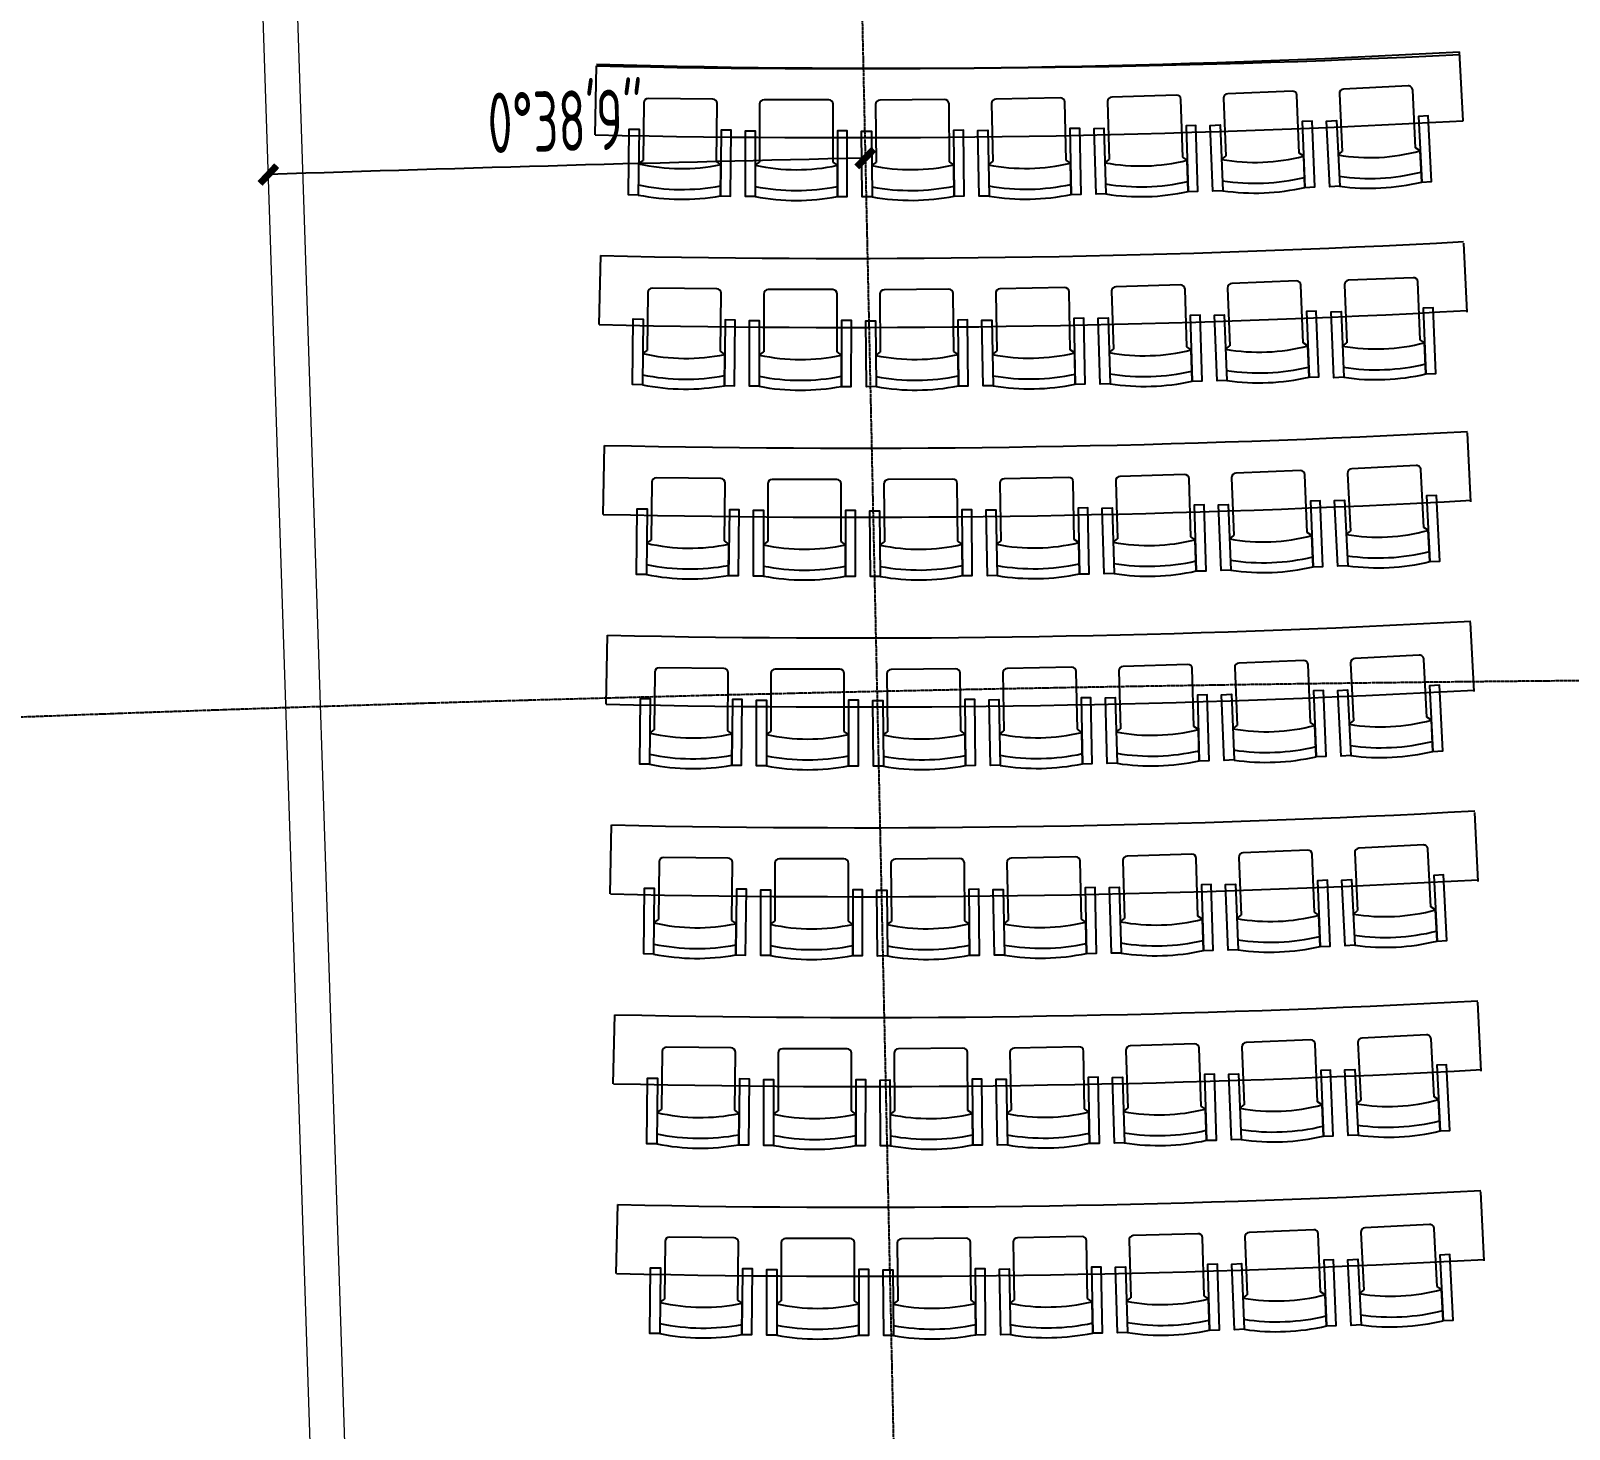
# Model space of a CAD drawing. Header units: millimetres. Extents: x 11677979 to 24947533, y -12764720 to -6308891.
# Drawn here: x 11767052 to 11775968, y -6389828 to -6381724 of the extents above; entities that cross this region are included whole.
import ezdxf

# ---------------------------------------------------------------- set-up
doc = ezdxf.new("R2010")
doc.units = ezdxf.units.MM
doc.header["$LTSCALE"] = 10
for name, pattern in [('A2-RG-AXIS$0$CENTER', [2, 1.25, -0.25, 0.25, -0.25]), ('A2-RG-AXIS$0$DOTE', [2.42, 2, -0.2, 0.02, -0.2]), ('A2-RI-F4$0$A2-RG-AXIS$0$CENTER', [2, 1.25, -0.25, 0.25, -0.25]), ('A2-RI-F4$0$A2-RG-AXIS$0$DOTE', [2.42, 2, -0.2, 0.02, -0.2])]:
    doc.linetypes.add(name, pattern=pattern)
for name, color, linetype in [('A2-RB-F4$0$$34$A-DIMS-100', 1, 'Continuous'), ('A2-RD-F4$0$$0$123', 251, 'Continuous'), ('A2-RG-AXIS$0$A-GRID', 1, 'A2-RG-AXIS$0$CENTER'), ('A2-RI-F4$0$A2-RB-F4$0$$34$A-DIMS-100', 1, 'Continuous'), ('A2-RI-F4$0$A2-RD-F4$0$$0$123', 251, 'Continuous'), ('A2-RI-F4$0$A2-RG-AXIS$0$A-GRID', 1, 'A2-RI-F4$0$A2-RG-AXIS$0$CENTER')]:
    doc.layers.add(name, color=color, linetype=linetype)
doc.layers.add('A2-RI-F4$0$A-WALL', color=7, linetype='Continuous', lineweight=5)
doc.styles.add('A2-RB-F4$0$$0$XD2008', font='hzs.shx', dxfattribs={"width": 0.7, "bigfont": 'hztxt.shx'})
doc.styles.add('A2-RI-F4$0$A2-RB-F4$0$$0$XD2008', font='hzs.shx', dxfattribs={"width": 0.7, "bigfont": 'hztxt.shx'})
doc.dimstyles.new('A2-RB-F4$0$$0$XD100$0', dxfattribs={"dimscale": 100, "dimtxt": 3.5, "dimasz": 1, "dimexe": 1, "dimexo": 2, "dimgap": 0.5, "dimtad": 1, "dimdec": 0, "dimdsep": 46, "dimtxsty": 'A2-RB-F4$0$$0$XD2008', "dimblk1": 'A2-RB-F4$0$$20$_ArchTick', "dimblk2": 'A2-RB-F4$0$$20$_ArchTick', "dimsah": 1, "dimcen": 2.5, "dimclrt": 4, "dimaunit": 1, "dimadec": 0, "dimazin": 0, "dimtfac": 1, "dimtdec": 0, "dimtix": 1, "dimtmove": 2, "dimatfit": 3, "dimfxl": 0, "dimtolj": 1, "dimtzin": 0, "dimarcsym": 0})
doc.dimstyles.new('A2-RI-F4$0$A2-RB-F4$0$$0$XD100$0', dxfattribs={"dimscale": 100, "dimtxt": 3.5, "dimasz": 1, "dimexe": 1, "dimexo": 2, "dimgap": 0.5, "dimtad": 1, "dimdec": 0, "dimdsep": 46, "dimtxsty": 'A2-RI-F4$0$A2-RB-F4$0$$0$XD2008', "dimblk1": 'A2-RI-F4$0$A2-RB-F4$0$$20$_ArchTick', "dimblk2": 'A2-RI-F4$0$A2-RB-F4$0$$20$_ArchTick', "dimsah": 1, "dimcen": 2.5, "dimclrt": 4, "dimaunit": 1, "dimadec": 0, "dimazin": 0, "dimtfac": 1, "dimtdec": 0, "dimtix": 1, "dimtmove": 2, "dimatfit": 3, "dimfxl": 0, "dimtolj": 1, "dimtzin": 0, "dimarcsym": 0})

# ---------------------------------------------------------------- blocks, each defined once
blk = doc.blocks.new('A2-RB-F4$0$$20$_ArchTick')
at = {"color": 0, "linetype": 'ByBlock', "const_width": 0.4}
blk.add_lwpolyline([(-0.5, -0.5), (0.5, 0.5)], dxfattribs=at)
blk = doc.blocks.new('*D249')
at = {"layer": 'A2-RB-F4$0$$34$A-DIMS-100', "color": 0, "lineweight": -2, "transparency": 16777216}
blk.add_arc((11778730.7, -6694178.7), 311792.1, 91.257429, 91.893342, dxfattribs=at)
at = {"layer": 'Defpoints', "color": 0, "transparency": 16777216}
for p in [(11771570.2, -6367957.3), (11768288.7, -6378301.3), (11770735.4, -6382489.2), (11768733.1, -6391743.9), (11772452.4, -6408147.6)]:
    blk.add_point(p, dxfattribs=at)
at = {"layer": 'A2-RB-F4$0$$34$A-DIMS-100', "color": 0, "lineweight": -2, "transparency": 16777216, "xscale": 100, "yscale": 100, "zscale": 100}
for p, rotation in [((11771888.6, -6382461.7), 1.257428799194227), ((11768429.4, -6382556.9), 181.8933419238839)]:
    blk.add_blockref('A2-RB-F4$0$$20$_ArchTick', p, dxfattribs=dict(at, rotation=rotation))
at = {"layer": 'A2-RB-F4$0$$34$A-DIMS-100', "color": 4, "transparency": 16777216, "insert": (11770151.8, -6382246.3), "char_height": 350, "attachment_point": 5, "rotation": 1.57539, "style": 'A2-RB-F4$0$$0$XD2008'}
blk.add_mtext('\\A1;0°38\'9"', dxfattribs=at)
blk = doc.blocks.new('A2-RD-F4$0$LEC-SEAT')
for p, q in [((-21, -0.88), (-21, -8.02)), ((-21, -8.02), (-20, -8.74)), ((-20, -8.74), (-20, -21.94)), ((-2.25, -8.02), (-3.25, -8.74)), ((-3.25, -21.94), (-3.25, -8.74)), ((-19, -22.94), (-4.25, -22.94))]:
    blk.add_line(p, q)
for points in [[(-21, -0.88), (-23.25, -0.88), (-23.25, -15.88), (-21, -15.88)], [(-2.25, -0.88), (0, -0.88), (0, -15.88), (-2.25, -15.88)]]:
    blk.add_lwpolyline(points, close=True)
for centre, radius, start, end in [((-11.62, -50.6), 50.6, 79.3218, 100.6782), ((-11.62, -50.64), 48.39, 78.8293, 101.1707), ((-11.62, -50.78), 43.78, 77.6351, 102.3649), ((-19, -21.94), 1, 180, 270), ((-4.25, -21.94), 1, 270, 360)]:
    blk.add_arc(centre, radius, start, end)
blk = doc.blocks.new('A2-RD-F4')
at = {"layer": 'A2-RD-F4$0$$0$123', "linetype": 'Continuous'}
for p, q in [((11775352.8, -6382245.1), (11775332.2, -6381845.7)), ((11770322.7, -6382327.1), (11770330.3, -6381927.2)), ((11770347, -6383426.5), (11770355.3, -6383026.6)), ((11775377.2, -6383353.7), (11775357.3, -6382954.2)), ((11775398.9, -6384453.5), (11775379, -6384053.9)), ((11770368.7, -6384526.3), (11770377, -6384126.4)), ((11775416.7, -6385553.3), (11775396.8, -6385153.8)), ((11770386.5, -6385626.1), (11770394.8, -6385226.2)), ((11770410.1, -6386725.9), (11770418.4, -6386326)), ((11775440.3, -6386653), (11775420.4, -6386253.5)), ((11775458.2, -6387752.9), (11775438.3, -6387353.4)), ((11770427.9, -6387825.7), (11770436.3, -6387425.8)), ((11775476.1, -6388852.7), (11775456.2, -6388453.2)), ((11770445.9, -6388925.6), (11770454.2, -6388525.7))]:
    blk.add_line(p, q, dxfattribs=at)
for centre, radius, start, end in [((11771769.4, -6316742.5), 65200.5, 268.735297, 273.132401), ((11772102.4, -6316740.6), 65200.5, 268.442671, 272.839775), ((11771769.4, -6316742.5), 65600.5, 268.736369, 273.131329), ((11771793, -6317842.3), 65200.5, 268.735297, 273.132401), ((11771793, -6317842.3), 65600.5, 268.736369, 273.131329), ((11771816.7, -6318942), 65200.5, 268.735297, 273.132401), ((11771816.7, -6318942), 65600.5, 268.736369, 273.131329), ((11771834.5, -6320041.9), 65200.5, 268.735297, 273.132401), ((11771834.5, -6320041.9), 65600.5, 268.736369, 273.131329), ((11771858.2, -6321141.6), 65200.5, 268.735297, 273.132401), ((11771858.2, -6321141.6), 65600.5, 268.736369, 273.131329), ((11771876, -6322241.5), 65200.5, 268.735297, 273.132401), ((11771876, -6322241.5), 65600.5, 268.736369, 273.131329), ((11771893.9, -6323341.3), 65200.5, 268.735297, 273.132401), ((11771893.9, -6323341.3), 65600.5, 268.736369, 273.131329)]:
    blk.add_arc(centre, radius, start, end, dxfattribs=at)
for p, xscale, yscale, zscale, rotation in [((11774582.1, -6382649.7), 25.4, 25.4, 25.4, 182.911057799974), ((11770515.9, -6382697.2), 25.40000000000003, 25.40000000000003, 25.40000000000003, 179.3839149428312), ((11771193.7, -6382706.6), 25.4, 25.4, 25.4, 179.9717720856884), ((11771871.5, -6382709.2), 25.4, 25.4, 25.4, 180.5596292285455), ((11772549.4, -6382704.7), 25.39999999999995, 25.39999999999995, 25.39999999999995, 181.1474863714026), ((11773227.1, -6382693.4), 25.40000000000003, 25.40000000000003, 25.40000000000003, 181.7353435142598), ((11773904.7, -6382675), 25.39999999999997, 25.39999999999997, 25.39999999999997, 182.3232006571168), ((11773250.8, -6383793.1), 25.40000000000003, 25.40000000000003, 25.40000000000003, 181.7353435142598), ((11773928.4, -6383774.8), 25.39999999999997, 25.39999999999997, 25.39999999999997, 182.3232006571168), ((11774605.7, -6383756.4), 25.39999999999997, 25.39999999999997, 25.39999999999997, 182.3232006571168), ((11770539.6, -6383796.9), 25.40000000000003, 25.40000000000003, 25.40000000000003, 179.3839149428312), ((11771217.3, -6383806.4), 25.4, 25.4, 25.4, 179.9717720856884), ((11771895.2, -6383808.9), 25.4, 25.4, 25.4, 180.5596292285455), ((11772573, -6383804.5), 25.39999999999995, 25.39999999999995, 25.39999999999995, 181.1474863714026), ((11773952, -6384874.5), 25.39999999999997, 25.39999999999997, 25.39999999999997, 182.3232006571168), ((11774629.4, -6384849.2), 25.4, 25.4, 25.4, 182.911057799974), ((11770563.2, -6384896.6), 25.40000000000003, 25.40000000000003, 25.40000000000003, 179.3839149428312), ((11771241, -6384906.1), 25.4, 25.4, 25.4, 179.9717720856884), ((11771918.8, -6384908.7), 25.4, 25.4, 25.4, 180.5596292285455), ((11772596.7, -6384904.2), 25.39999999999995, 25.39999999999995, 25.39999999999995, 181.1474863714026), ((11773274.4, -6384892.8), 25.40000000000003, 25.40000000000003, 25.40000000000003, 181.7353435142598), ((11774647.2, -6385949.1), 25.4, 25.4, 25.4, 182.911057799974), ((11770581, -6385996.5), 25.40000000000003, 25.40000000000003, 25.40000000000003, 179.3839149428312), ((11771258.8, -6386006), 25.4, 25.4, 25.4, 179.9717720856884), ((11771936.7, -6386008.5), 25.4, 25.4, 25.4, 180.5596292285455), ((11772614.5, -6386004.1), 25.39999999999995, 25.39999999999995, 25.39999999999995, 181.1474863714026), ((11773292.2, -6385992.7), 25.40000000000003, 25.40000000000003, 25.40000000000003, 181.7353435142598), ((11773969.8, -6385974.4), 25.39999999999997, 25.39999999999997, 25.39999999999997, 182.3232006571168), ((11773315.9, -6387092.4), 25.40000000000003, 25.40000000000003, 25.40000000000003, 181.7353435142598), ((11773993.5, -6387074.1), 25.39999999999997, 25.39999999999997, 25.39999999999997, 182.3232006571168), ((11774670.8, -6387048.8), 25.4, 25.4, 25.4, 182.911057799974), ((11770604.7, -6387096.2), 25.40000000000003, 25.40000000000003, 25.40000000000003, 179.3839149428312), ((11771282.5, -6387105.7), 25.4, 25.4, 25.4, 179.9717720856884), ((11771960.3, -6387108.2), 25.4, 25.4, 25.4, 180.5596292285455), ((11772638.1, -6387103.8), 25.39999999999995, 25.39999999999995, 25.39999999999995, 181.1474863714026), ((11774011.3, -6388173.9), 25.39999999999997, 25.39999999999997, 25.39999999999997, 182.3232006571168), ((11774688.7, -6388148.7), 25.4, 25.4, 25.4, 182.911057799974), ((11770622.5, -6388196.1), 25.40000000000003, 25.40000000000003, 25.40000000000003, 179.3839149428312), ((11771300.3, -6388205.6), 25.4, 25.4, 25.4, 179.9717720856884), ((11771978.1, -6388208.1), 25.4, 25.4, 25.4, 180.5596292285455), ((11772656, -6388203.7), 25.39999999999995, 25.39999999999995, 25.39999999999995, 181.1474863714026), ((11773333.7, -6388192.3), 25.40000000000003, 25.40000000000003, 25.40000000000003, 181.7353435142598), ((11774706.6, -6389248.5), 25.4, 25.4, 25.4, 182.911057799974), ((11770640.4, -6389295.9), 25.40000000000003, 25.40000000000003, 25.40000000000003, 179.3839149428312), ((11771318.2, -6389305.4), 25.4, 25.4, 25.4, 179.9717720856884), ((11771996.1, -6389307.9), 25.4, 25.4, 25.4, 180.5596292285455), ((11772673.9, -6389303.5), 25.39999999999995, 25.39999999999995, 25.39999999999995, 181.1474863714026), ((11773351.6, -6389292.1), 25.40000000000003, 25.40000000000003, 25.40000000000003, 181.7353435142598), ((11774029.2, -6389273.8), 25.39999999999997, 25.39999999999997, 25.39999999999997, 182.3232006571168)]:
    blk.add_blockref('A2-RD-F4$0$LEC-SEAT', p, dxfattribs=dict(at, xscale=xscale, yscale=yscale, zscale=zscale, rotation=rotation))
blk = doc.blocks.new('A2-RG-AXIS')
at = {"layer": 'A2-RG-AXIS$0$A-GRID', "linetype": 'A2-RG-AXIS$0$DOTE'}
blk.add_line((11771570.2, -6367957.3), (11772452.4, -6408147.6), dxfattribs=at)
for radius in [316700, 313400, 308700]:
    blk.add_arc((11778730.7, -6694178.7), radius, 75.589285, 95.407644, dxfattribs=at)
blk = doc.blocks.new('A2-RI-F4$0$A2-RB-F4$0$$20$_ArchTick')
at = {"color": 0, "linetype": 'ByBlock', "const_width": 0.4}
blk.add_lwpolyline([(-0.5, -0.5), (0.5, 0.5)], dxfattribs=at)
blk = doc.blocks.new('*D774')
at = {"layer": 'A2-RI-F4$0$A2-RB-F4$0$$34$A-DIMS-100', "color": 0, "lineweight": -2, "transparency": 16777216}
blk.add_arc((11778730.7, -6694178.7), 311792.1, 91.257429, 91.893342, dxfattribs=at)
at = {"layer": 'Defpoints', "color": 0, "transparency": 16777216}
for p in [(11771570.2, -6367957.3), (11768288.7, -6378301.3), (11770735.4, -6382489.2), (11768733.1, -6391743.9), (11772452.4, -6408147.6)]:
    blk.add_point(p, dxfattribs=at)
at = {"layer": 'A2-RI-F4$0$A2-RB-F4$0$$34$A-DIMS-100', "color": 0, "lineweight": -2, "transparency": 16777216, "xscale": 100, "yscale": 100, "zscale": 100}
for p, rotation in [((11771888.6, -6382461.7), 1.257428799194227), ((11768429.4, -6382556.9), 181.8933419238839)]:
    blk.add_blockref('A2-RI-F4$0$A2-RB-F4$0$$20$_ArchTick', p, dxfattribs=dict(at, rotation=rotation))
at = {"layer": 'A2-RI-F4$0$A2-RB-F4$0$$34$A-DIMS-100', "color": 4, "transparency": 16777216, "insert": (11770151.8, -6382246.3), "char_height": 350, "attachment_point": 5, "rotation": 1.57539, "style": 'A2-RI-F4$0$A2-RB-F4$0$$0$XD2008'}
blk.add_mtext('\\A1;0°38\'9"', dxfattribs=at)
blk = doc.blocks.new('A2-RI-F4$0$A2-RD-F4$0$LEC-SEAT')
for p, q in [((-21, -0.88), (-21, -8.02)), ((-21, -8.02), (-20, -8.74)), ((-20, -8.74), (-20, -21.94)), ((-2.25, -8.02), (-3.25, -8.74)), ((-3.25, -21.94), (-3.25, -8.74)), ((-19, -22.94), (-4.25, -22.94))]:
    blk.add_line(p, q)
for points in [[(-21, -0.88), (-23.25, -0.88), (-23.25, -15.88), (-21, -15.88)], [(-2.25, -0.88), (0, -0.88), (0, -15.88), (-2.25, -15.88)]]:
    blk.add_lwpolyline(points, close=True)
for centre, radius, start, end in [((-11.62, -50.6), 50.6, 79.3218, 100.6782), ((-11.62, -50.64), 48.39, 78.8293, 101.1707), ((-11.62, -50.78), 43.78, 77.6351, 102.3649), ((-19, -21.94), 1, 180, 270), ((-4.25, -21.94), 1, 270, 360)]:
    blk.add_arc(centre, radius, start, end)
blk = doc.blocks.new('A2-RI-F4$0$A2-RD-F4')
at = {"layer": 'A2-RI-F4$0$A2-RD-F4$0$$0$123', "linetype": 'Continuous'}
for p, q in [((11775352.8, -6382245.1), (11775332.2, -6381845.7)), ((11770322.7, -6382327.1), (11770330.3, -6381927.2)), ((11770347, -6383426.5), (11770355.3, -6383026.6)), ((11775377.2, -6383353.7), (11775357.3, -6382954.2)), ((11775398.9, -6384453.5), (11775379, -6384053.9)), ((11770368.7, -6384526.3), (11770377, -6384126.4)), ((11775416.7, -6385553.3), (11775396.8, -6385153.8)), ((11770386.5, -6385626.1), (11770394.8, -6385226.2)), ((11770410.1, -6386725.9), (11770418.4, -6386326)), ((11775440.3, -6386653), (11775420.4, -6386253.5)), ((11775458.2, -6387752.9), (11775438.3, -6387353.4)), ((11770427.9, -6387825.7), (11770436.3, -6387425.8)), ((11775476.1, -6388852.7), (11775456.2, -6388453.2)), ((11770445.9, -6388925.6), (11770454.2, -6388525.7))]:
    blk.add_line(p, q, dxfattribs=at)
for centre, radius, start, end in [((11771769.4, -6316742.5), 65200.5, 268.735297, 273.132401), ((11772102.4, -6316740.6), 65200.5, 268.442671, 272.839775), ((11771769.4, -6316742.5), 65600.5, 268.736369, 273.131329), ((11771793, -6317842.3), 65200.5, 268.735297, 273.132401), ((11771793, -6317842.3), 65600.5, 268.736369, 273.131329), ((11771816.7, -6318942), 65200.5, 268.735297, 273.132401), ((11771816.7, -6318942), 65600.5, 268.736369, 273.131329), ((11771834.5, -6320041.9), 65200.5, 268.735297, 273.132401), ((11771834.5, -6320041.9), 65600.5, 268.736369, 273.131329), ((11771858.2, -6321141.6), 65200.5, 268.735297, 273.132401), ((11771858.2, -6321141.6), 65600.5, 268.736369, 273.131329), ((11771876, -6322241.5), 65200.5, 268.735297, 273.132401), ((11771876, -6322241.5), 65600.5, 268.736369, 273.131329), ((11771893.9, -6323341.3), 65200.5, 268.735297, 273.132401), ((11771893.9, -6323341.3), 65600.5, 268.736369, 273.131329)]:
    blk.add_arc(centre, radius, start, end, dxfattribs=at)
for p, xscale, yscale, zscale, rotation in [((11774582.1, -6382649.7), 25.4, 25.4, 25.4, 182.911057799974), ((11770515.9, -6382697.2), 25.40000000000003, 25.40000000000003, 25.40000000000003, 179.3839149428312), ((11771193.7, -6382706.6), 25.4, 25.4, 25.4, 179.9717720856884), ((11771871.5, -6382709.2), 25.4, 25.4, 25.4, 180.5596292285455), ((11772549.4, -6382704.7), 25.39999999999995, 25.39999999999995, 25.39999999999995, 181.1474863714026), ((11773227.1, -6382693.4), 25.40000000000003, 25.40000000000003, 25.40000000000003, 181.7353435142598), ((11773904.7, -6382675), 25.39999999999997, 25.39999999999997, 25.39999999999997, 182.3232006571168), ((11773250.8, -6383793.1), 25.40000000000003, 25.40000000000003, 25.40000000000003, 181.7353435142598), ((11773928.4, -6383774.8), 25.39999999999997, 25.39999999999997, 25.39999999999997, 182.3232006571168), ((11774605.7, -6383756.4), 25.39999999999997, 25.39999999999997, 25.39999999999997, 182.3232006571168), ((11770539.6, -6383796.9), 25.40000000000003, 25.40000000000003, 25.40000000000003, 179.3839149428312), ((11771217.3, -6383806.4), 25.4, 25.4, 25.4, 179.9717720856884), ((11771895.2, -6383808.9), 25.4, 25.4, 25.4, 180.5596292285455), ((11772573, -6383804.5), 25.39999999999995, 25.39999999999995, 25.39999999999995, 181.1474863714026), ((11773952, -6384874.5), 25.39999999999997, 25.39999999999997, 25.39999999999997, 182.3232006571168), ((11774629.4, -6384849.2), 25.4, 25.4, 25.4, 182.911057799974), ((11770563.2, -6384896.6), 25.40000000000003, 25.40000000000003, 25.40000000000003, 179.3839149428312), ((11771241, -6384906.1), 25.4, 25.4, 25.4, 179.9717720856884), ((11771918.8, -6384908.7), 25.4, 25.4, 25.4, 180.5596292285455), ((11772596.7, -6384904.2), 25.39999999999995, 25.39999999999995, 25.39999999999995, 181.1474863714026), ((11773274.4, -6384892.8), 25.40000000000003, 25.40000000000003, 25.40000000000003, 181.7353435142598), ((11774647.2, -6385949.1), 25.4, 25.4, 25.4, 182.911057799974), ((11770581, -6385996.5), 25.40000000000003, 25.40000000000003, 25.40000000000003, 179.3839149428312), ((11771258.8, -6386006), 25.4, 25.4, 25.4, 179.9717720856884), ((11771936.7, -6386008.5), 25.4, 25.4, 25.4, 180.5596292285455), ((11772614.5, -6386004.1), 25.39999999999995, 25.39999999999995, 25.39999999999995, 181.1474863714026), ((11773292.2, -6385992.7), 25.40000000000003, 25.40000000000003, 25.40000000000003, 181.7353435142598), ((11773969.8, -6385974.4), 25.39999999999997, 25.39999999999997, 25.39999999999997, 182.3232006571168), ((11773315.9, -6387092.4), 25.40000000000003, 25.40000000000003, 25.40000000000003, 181.7353435142598), ((11773993.5, -6387074.1), 25.39999999999997, 25.39999999999997, 25.39999999999997, 182.3232006571168), ((11774670.8, -6387048.8), 25.4, 25.4, 25.4, 182.911057799974), ((11770604.7, -6387096.2), 25.40000000000003, 25.40000000000003, 25.40000000000003, 179.3839149428312), ((11771282.5, -6387105.7), 25.4, 25.4, 25.4, 179.9717720856884), ((11771960.3, -6387108.2), 25.4, 25.4, 25.4, 180.5596292285455), ((11772638.1, -6387103.8), 25.39999999999995, 25.39999999999995, 25.39999999999995, 181.1474863714026), ((11774011.3, -6388173.9), 25.39999999999997, 25.39999999999997, 25.39999999999997, 182.3232006571168), ((11774688.7, -6388148.7), 25.4, 25.4, 25.4, 182.911057799974), ((11770622.5, -6388196.1), 25.40000000000003, 25.40000000000003, 25.40000000000003, 179.3839149428312), ((11771300.3, -6388205.6), 25.4, 25.4, 25.4, 179.9717720856884), ((11771978.1, -6388208.1), 25.4, 25.4, 25.4, 180.5596292285455), ((11772656, -6388203.7), 25.39999999999995, 25.39999999999995, 25.39999999999995, 181.1474863714026), ((11773333.7, -6388192.3), 25.40000000000003, 25.40000000000003, 25.40000000000003, 181.7353435142598), ((11774706.6, -6389248.5), 25.4, 25.4, 25.4, 182.911057799974), ((11770640.4, -6389295.9), 25.40000000000003, 25.40000000000003, 25.40000000000003, 179.3839149428312), ((11771318.2, -6389305.4), 25.4, 25.4, 25.4, 179.9717720856884), ((11771996.1, -6389307.9), 25.4, 25.4, 25.4, 180.5596292285455), ((11772673.9, -6389303.5), 25.39999999999995, 25.39999999999995, 25.39999999999995, 181.1474863714026), ((11773351.6, -6389292.1), 25.40000000000003, 25.40000000000003, 25.40000000000003, 181.7353435142598), ((11774029.2, -6389273.8), 25.39999999999997, 25.39999999999997, 25.39999999999997, 182.3232006571168)]:
    blk.add_blockref('A2-RI-F4$0$A2-RD-F4$0$LEC-SEAT', p, dxfattribs=dict(at, xscale=xscale, yscale=yscale, zscale=zscale, rotation=rotation))
blk = doc.blocks.new('A2-RI-F4$0$A2-RG-AXIS')
at = {"layer": 'A2-RI-F4$0$A2-RG-AXIS$0$A-GRID', "linetype": 'A2-RI-F4$0$A2-RG-AXIS$0$DOTE'}
blk.add_line((11771570.2, -6367957.3), (11772452.4, -6408147.6), dxfattribs=at)
for radius in [316700, 313400, 308700]:
    blk.add_arc((11778730.7, -6694178.7), radius, 75.589285, 95.407644, dxfattribs=at)
blk = doc.blocks.new('A2-RB-F4')
at = {"layer": 'A2-RB-F4$0$$34$A-DIMS-100'}
dim = blk.add_angular_dim_2l(base=(11770735.4082, -6382489.1748), line1=((11768733.0968, -6391743.9241), (11768288.723, -6378301.306)), line2=((11771570.2153, -6367957.2982), (11772452.3844, -6408147.6042)), dimstyle='A2-RB-F4$0$$0$XD100$0', override={"dimadec": 4}, dxfattribs=at)
dim.commit()
dim.dimension.update_dxf_attribs({"geometry": '*D249', "text_midpoint": (11770151.7579, -6382246.262)})
blk = doc.blocks.new('A2-RI-F4$0$A2-RB-F4')
at = {"layer": 'A2-RI-F4$0$A2-RB-F4$0$$34$A-DIMS-100'}
dim = blk.add_angular_dim_2l(base=(11770735.4082, -6382489.1748), line1=((11768733.0968, -6391743.9241), (11768288.723, -6378301.306)), line2=((11771570.2153, -6367957.2982), (11772452.3844, -6408147.6042)), dimstyle='A2-RI-F4$0$A2-RB-F4$0$$0$XD100$0', override={"dimadec": 4}, dxfattribs=at)
dim.commit()
dim.dimension.update_dxf_attribs({"geometry": '*D774', "text_midpoint": (11770151.7579, -6382246.262)})
blk = doc.blocks.new('A2-RI-F4')
at = {"layer": 'A2-RI-F4$0$A-WALL'}
for p, q in [((11768733.1, -6391743.9), (11768288.7, -6378301.4)), ((11768933, -6391737.4), (11768488.6, -6378294.8))]:
    blk.add_line(p, q, dxfattribs=at)
for name in ['A2-RI-F4$0$A2-RG-AXIS', 'A2-RI-F4$0$A2-RB-F4', 'A2-RI-F4$0$A2-RD-F4']:
    blk.add_blockref(name, (0, 0))

msp = doc.modelspace()

# ---------------------------------------------------------------- block references
for name in ['A2-RI-F4', 'A2-RG-AXIS', 'A2-RB-F4', 'A2-RD-F4']:
    msp.add_blockref(name, (0, 0))

doc.saveas('drawing.dxf')
